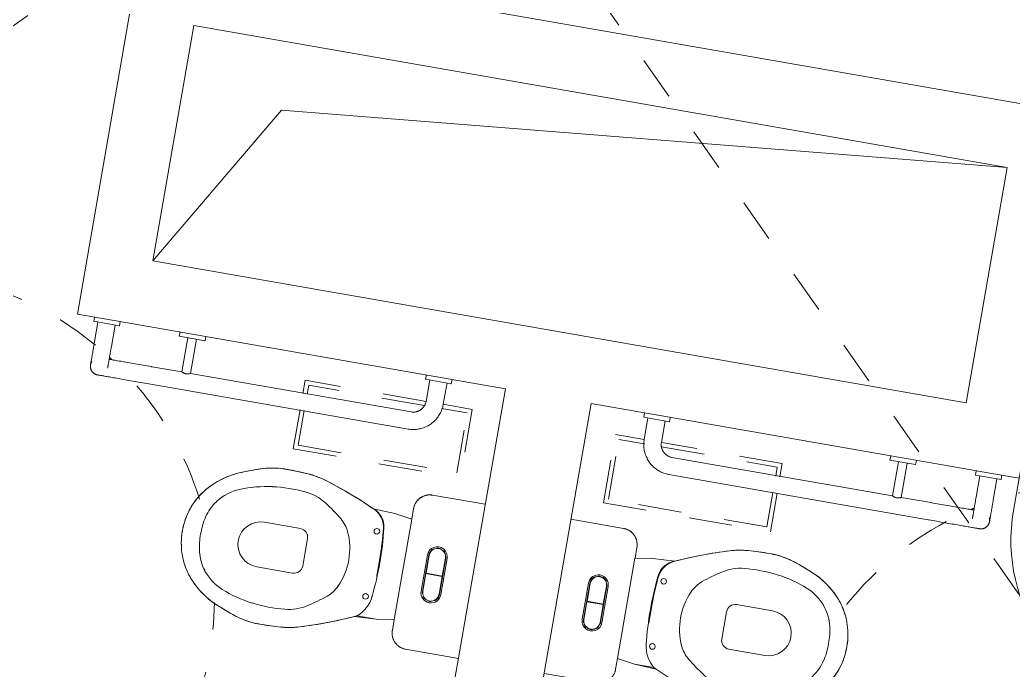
# Model space of a CAD drawing. Extents: x 274235 to 276654, y 142848 to 144425.
# Drawn here: x 276092.256 to 276094.541, y 143065.362 to 143066.858 of the extents above; entities that cross this region are included whole.
import ezdxf

# ---------------------------------------------------------------- set-up
doc = ezdxf.new("R2010")
doc.units = 0
doc.header["$LTSCALE"] = 1.5
for name, pattern in [('ACM-G-CENTER', [50.8, 31.75, -6.35, 6.35, -6.35]), ('DASH', [0.35, 0.25, -0.1]), ('Hidden 1_16_', [2.38125, 1.5875, -0.79375])]:
    doc.linetypes.add(name, pattern=pattern)
doc.layers.get('0').update_dxf_attribs({"linetype": 'CONTINUOUS', "lineweight": 0})
for name, color, linetype, lineweight in [('_ACM-A-DETL', 7, 'CONTINUOUS', 5), ('_ACM-A-DETL-THIN', 2, 'CONTINUOUS', 5), ('_ACM-A-EQPM', 3, 'CONTINUOUS', 5), ('_ACM-A-FLOR-SPCL', 1, 'CONTINUOUS', 5), ('_ACM-A-GRID', 3, 'CONTINUOUS', 5), ('_ACM-A-OTHER', 1, 'CONTINUOUS', 5), ('_ACM-A-WALL-FULL', 6, 'CONTINUOUS', 13)]:
    doc.layers.add(name, color=color, linetype=linetype, lineweight=lineweight)

# ---------------------------------------------------------------- blocks, each defined once
blk = doc.blocks.new('TOILET_SUITE - HYWC-006-V195-F5_Working')
at = {"layer": '_ACM-A-FLOR-SPCL'}
for p, q in [((-52, 493.5), (-52, 409.5)), ((52, 409.5), (52, 493.5)), ((-32, 389.5), (0, 389.5)), ((0, 389.5), (32, 389.5)), ((-123.1, 201.6), (-125.8, 252.4)), ((-123.1, 201.6), (-125.8, 252.4)), ((123.1, 201.6), (125.8, 252.4)), ((123.1, 246.3), (123.1, 201.6)), ((-20, 217.5), (0, 217.5)), ((20, 217.5), (-20, 217.5)), ((0, 217.5), (20, 217.5)), ((20, 217.5), (24.4, 217.6)), ((71.7, 220.1), (74.8, 220.4)), ((-117.4, 160.7), (-123.1, 201.6)), ((-123.1, 201.6), (-117.4, 160.7)), ((123.1, 201.6), (117.4, 160.7)), ((123.1, 201.6), (117.4, 160.7)), ((-117, 160.8), (-142.4, 160.8)), ((117.4, 160.7), (-117.4, 160.7)), ((142.4, 160.8), (117, 160.8)), ((-180, 123.2), (-180, 0)), ((180, 0), (180, 123.2)), ((42.2, 111.1), (-42.2, 111.1)), ((42.2, 108.1), (-42.2, 108.1)), ((-0.5, 107.1), (-42.2, 107.1)), ((-0.5, 69.1), (-0.5, 107.1)), ((42.2, 107.1), (0.5, 107.1)), ((0.5, 107.1), (0.5, 69.1)), ((-42.2, 69.1), (-0.5, 69.1)), ((0.5, 69.1), (42.2, 69.1)), ((-42.2, 68.1), (42.2, 68.1)), ((-42.2, 65.1), (42.2, 65.1))]:
    blk.add_line(p, q, dxfattribs=at)
at = {"layer": '_ACM-A-FLOR-SPCL', "flags": 128}
for points in [[(-38.3, 671.7), (-44.3, 670.1), (-50.2, 668.3), (-56.1, 666.3), (-61.8, 664.1), (-67.5, 661.6), (-73, 658.9), (-78.5, 656), (-83.1, 653.3)], [(38.3, 671.7), (31.8, 673.1), (25.2, 674.2), (18.5, 675.1), (11.9, 675.7), (5.2, 676), (-1.5, 676.1), (-8.2, 675.9), (-14.9, 675.4), (-21.5, 674.7), (-28.2, 673.7), (-34.7, 672.5), (-38.3, 671.7)], [(83.1, 653.3), (77.8, 656.4), (72.3, 659.3), (66.7, 662), (61, 664.4), (55.3, 666.6), (49.4, 668.6), (43.5, 670.3), (38.3, 671.7)], [(-83.1, 653.3), (-88.6, 649.8), (-94, 646.1), (-99.2, 642.2), (-104.2, 638.1), (-109.1, 633.8), (-113.8, 629.2), (-117.3, 625.6)], [(117.3, 625.6), (112.7, 630.3), (108, 634.8), (103.1, 639), (98, 643.1), (92.8, 647), (87.4, 650.7), (83.1, 653.3)], [(-117.3, 625.6), (-122.7, 619.7), (-127.8, 613.5), (-132.7, 607.2), (-137.3, 600.6), (-141.6, 593.9), (-143.7, 590.4)], [(143.7, 590.4), (139.5, 597.3), (135, 603.9), (130.3, 610.3), (125.3, 616.6), (120, 622.7), (117.3, 625.6)], [(-143.7, 590.4), (-146.8, 584.9), (-149.7, 579.3), (-152.4, 573.5), (-153.8, 570.2)], [(153.8, 570.2), (151.3, 576), (148.5, 581.7), (145.6, 587.3), (143.7, 590.4)], [(-153.8, 570.2), (-167.4, 535.4), (-169.7, 528.9)], [(169.7, 528.9), (156.5, 563.7), (153.8, 570.2)], [(-169.7, 528.9), (-172.2, 521.7), (-174.3, 514.4), (-176.1, 507), (-177.6, 499.6), (-178.9, 492.1), (-179.8, 484.6), (-180.5, 477), (-180.8, 469.4), (-180.8, 463.6)], [(180.8, 463.6), (180.7, 471.2), (180.3, 478.8), (179.6, 486.3), (178.6, 493.9), (177.3, 501.3), (175.7, 508.8), (173.8, 516.1), (171.6, 523.4), (169.7, 528.9)], [(-180.8, 463.6), (-180, 431.7), (-179, 414.6)], [(179, 414.6), (180.5, 446.4), (180.8, 463.6)], [(-179, 414.6), (-178.3, 407), (-177.3, 399.4), (-176.1, 391.9), (-174.5, 384.4), (-172.6, 377), (-171.2, 372.1)], [(171.2, 372.1), (173.3, 379.4), (175, 386.8), (176.5, 394.3), (177.7, 401.9), (178.6, 409.5), (179, 414.6)], [(-171.2, 372.1), (-159.3, 335.5), (-145.9, 299.4), (-131.1, 263.8), (-125.8, 252.1)], [(124.9, 250.2), (140.3, 285.5), (154.2, 321.4), (166.7, 357.8), (171.2, 372.1)], [(-121, 243.3), (-119.9, 241.6), (-118.7, 240), (-117.4, 238.5), (-116.1, 237), (-114.7, 235.6), (-113.2, 234.2), (-111.7, 232.9), (-110.2, 231.6), (-108.5, 230.4), (-106.9, 229.3), (-105.2, 228.2), (-103.5, 227.2), (-101.7, 226.3), (-99.9, 225.4), (-98, 224.7), (-96.2, 224), (-94.3, 223.3), (-92.4, 222.8), (-90.4, 222.3), (-88.5, 221.9), (-86.5, 221.6), (-85.5, 221.5)], [(122.6, 245.8), (123.6, 247.6), (124.5, 249.3), (124.9, 250.2)], [(-85.5, 221.5), (-63.9, 219.3), (-42.1, 218), (-20.4, 217.5), (-20, 217.5)], [(-142.4, 160.8), (-143.9, 160.8), (-145.4, 160.7), (-146.9, 160.6), (-148.4, 160.4), (-149.9, 160.1), (-151.3, 159.8), (-152.8, 159.4), (-154.2, 158.9), (-155.6, 158.4), (-157, 157.9), (-158.4, 157.3), (-159.8, 156.6), (-161.1, 155.9), (-162.4, 155.1), (-163.6, 154.3), (-164.9, 153.4), (-166, 152.5), (-167.2, 151.5), (-168.3, 150.5), (-169.4, 149.4), (-170.4, 148.3), (-171.4, 147.2), (-172.3, 146), (-173.2, 144.8), (-174, 143.6), (-174.8, 142.3), (-175.6, 141), (-176.2, 139.6), (-176.9, 138.3), (-177.4, 136.9), (-178, 135.4), (-178.4, 134), (-178.8, 132.6), (-179.2, 131.1), (-179.5, 129.6), (-179.7, 128.1), (-179.8, 126.6), (-180, 125.1), (-180, 123.6), (-180, 123.2)], [(-142.4, 160.7), (-143.9, 160.7), (-145.4, 160.6), (-146.9, 160.4), (-148.4, 160.2), (-149.8, 159.9), (-151.3, 159.6), (-152.7, 159.2), (-154.2, 158.8), (-155.6, 158.3), (-157, 157.7), (-158.3, 157.1), (-159.7, 156.5), (-161, 155.7), (-162.3, 155), (-163.5, 154.1), (-164.8, 153.3), (-165.9, 152.4), (-167.1, 151.4), (-168.2, 150.4), (-169.3, 149.3), (-170.3, 148.2), (-171.3, 147.1), (-172.2, 145.9), (-173.1, 144.7), (-173.9, 143.5), (-174.7, 142.2), (-175.4, 140.9), (-176.1, 139.6), (-176.7, 138.2), (-177.3, 136.8), (-177.8, 135.4), (-178.3, 134), (-178.7, 132.5), (-179, 131.1), (-179.3, 129.6), (-179.5, 128.1), (-179.7, 126.6), (-179.8, 125.1), (-179.8, 123.6), (-179.8, 123.2)], [(180, 123.2), (180, 124.7), (179.9, 126.2), (179.7, 127.7), (179.5, 129.2), (179.3, 130.7), (178.9, 132.2), (178.5, 133.6), (178.1, 135.1), (177.6, 136.5), (177, 137.9), (176.4, 139.3), (175.8, 140.6), (175, 141.9), (174.3, 143.2), (173.4, 144.5), (172.6, 145.7), (171.6, 146.9), (170.7, 148), (169.7, 149.1), (168.6, 150.2), (167.5, 151.2), (166.4, 152.2), (165.2, 153.2), (164, 154), (162.7, 154.9), (161.4, 155.7), (160.1, 156.4), (158.8, 157.1), (157.4, 157.7), (156, 158.3), (154.6, 158.8), (153.2, 159.3), (151.7, 159.7), (150.3, 160), (148.8, 160.3), (147.3, 160.5), (145.8, 160.7), (144.3, 160.8), (142.8, 160.8), (142.4, 160.8)], [(179.8, 123.2), (179.8, 124.7), (179.7, 126.2), (179.6, 127.7), (179.4, 129.2), (179.1, 130.7), (178.8, 132.1), (178.4, 133.6), (177.9, 135), (177.4, 136.4), (176.9, 137.8), (176.3, 139.2), (175.6, 140.5), (174.9, 141.8), (174.1, 143.1), (173.3, 144.4), (172.4, 145.6), (171.5, 146.8), (170.5, 147.9), (169.5, 149), (168.5, 150.1), (167.4, 151.1), (166.3, 152.1), (165.1, 153), (163.9, 153.9), (162.6, 154.7), (161.4, 155.5), (160, 156.3), (158.7, 156.9), (157.3, 157.6), (156, 158.1), (154.6, 158.7), (153.1, 159.1), (151.7, 159.5), (150.2, 159.9), (148.8, 160.1), (147.3, 160.4), (145.8, 160.5), (144.3, 160.6), (142.8, 160.7), (142.4, 160.7)]]:
    blk.add_lwpolyline(points, dxfattribs=at)
at = {"layer": '_ACM-A-FLOR-SPCL'}
for centre in [(-76, 235), (76, 235)]:
    blk.add_circle(centre, 6.5, dxfattribs=at)
for centre, radius, start, end in [((-2.9, 521.3), 154.5, 103.2324, 121.2564), ((0, 508.7), 167.4, 95.1941, 103.2324), ((0, 508.7), 167.4, 85.462, 94.5613), ((0, 508.7), 167.4, 76.7676, 84.8444), ((2.9, 521.3), 154.5, 58.7436, 76.7676), ((1.4, 514.1), 162.9, 121.2564, 136.7777), ((-1.4, 514.1), 162.9, 43.2223, 58.7436), ((28.7, 488.4), 200.3, 136.7777, 149.391), ((-16.2, 525.4), 106.3, 103.1153, 127.2388), ((-0.9, 459.9), 173.6, 89.6987, 103.1153), ((0.9, 459.9), 173.6, 76.8847, 90.3013), ((16.2, 525.4), 106.3, 52.7612, 76.8847), ((-28.7, 488.4), 200.3, 30.609, 43.2223), ((-12.5, 520.5), 112.5, 127.2388, 157.9559), ((12.5, 520.5), 112.5, 22.0441, 52.7612), ((-7.2, 509.7), 158.6, 149.391, 157.5861), ((7.2, 509.7), 158.6, 22.4139, 30.609), ((707.6, 214.8), 931.9, 157.5861, 160.3056), ((155.1, 452.7), 293.3, 157.9559, 172.7839), ((-155.1, 452.7), 293.3, 7.2161, 22.0441), ((-707.6, 214.8), 931.9, 19.6944, 22.4139), ((9.1, 464.9), 189.9, 160.3056, 163.3473), ((0, 493.5), 52, 90, 180), ((0, 493.5), 52, 0, 90), ((-9.1, 464.9), 189.9, 7.78, 19.6944), ((9.1, 464.9), 189.9, 164.9838, 168.264), ((9.1, 464.9), 189.9, 168.4766, 180.3909), ((212.5, 445.4), 351.1, 172.7839, 185.3226), ((-212.5, 445.4), 351.1, 354.6774, 7.2161), ((-9.1, 464.9), 189.9, 4.2873, 7.5675), ((616.4, 469), 797.3, 180.3909, 183.9158), ((-616.4, 469), 797.3, 356.0842, 359.6091), ((-9.1, 464.9), 189.9, 359.6091, 2.6508), ((11.7, 427.6), 191.1, 183.9158, 196.9074), ((-24.9, 423.3), 112.7, 185.3226, 212.4967), ((24.9, 423.3), 112.7, 327.5033, 354.6774), ((-11.7, 427.6), 191.1, 343.0926, 356.0842), ((-32, 409.5), 20, 180, 270), ((32, 409.5), 20, 270, 0), ((749.5, 651.9), 962.3, 196.9074, 204.5405), ((-749.5, 651.9), 962.3, 335.3275, 343.0926), ((236.9, 590), 423, 212.4967, 219.298), ((-236.9, 590), 423, 320.702, 327.5033), ((-32.2, 369.8), 75.3, 219.298, 245.6027), ((32.2, 369.8), 75.3, 294.3973, 320.702), ((0, 440.8), 153.3, 245.6027, 294.3973), ((-81.1, 266.8), 46.9, 197.8927, 264.0066), ((-79.5, 271.1), 50, 205.5139, 215.0515), ((-79.5, 271.1), 50, 218.226, 228.7653), ((-79.5, 271.1), 50, 230.6787, 263.0854), ((66.2, 294.1), 74.3, 275.9934, 320.0066), ((79.5, 271.1), 50, 326.8609, 335.3275), ((-6, 982.2), 766.2, 264.0066, 275.9934), ((-20, 761.6), 544.1, 263.0854, 270), ((20, 761.6), 544.1, 270, 270.6799), ((20, 761.6), 544.1, 275.0662, 275.8571), ((-42.2, 88.1), 23, 90, 270), ((-42.2, 88.1), 23, 90, 270), ((-42.2, 88.1), 20, 168.7388, 191.2612), ((-42.2, 88.1), 20, 168.7388, 191.2612), ((-42.2, 88.1), 19, 90, 270), ((-42.2, 88.1), 20, 119.9299, 160.8424), ((-42.2, 88.1), 20, 119.9299, 160.8424), ((-42.2, 88.1), 19, 120, 165), ((-42.2, 88.1), 20, 90, 101.2612), ((-42.2, 88.1), 20, 90, 101.2612), ((42.2, 88.1), 23, 270, 90), ((42.2, 88.1), 23, 270, 90), ((42.2, 88.1), 20, 78.7388, 90), ((42.2, 88.1), 20, 78.7388, 90), ((42.2, 88.1), 19, 270, 90), ((42.2, 88.1), 19, 15, 60), ((42.2, 88.1), 20, 19.1576, 59.3976), ((42.2, 88.1), 20, 19.1576, 59.3976), ((42.2, 88.1), 20, 338.245, 11.2612), ((42.2, 88.1), 20, 338.245, 11.2612), ((-42.2, 88.1), 19, 195, 270), ((-42.2, 88.1), 20, 203.245, 270), ((-42.2, 88.1), 20, 203.245, 270), ((42.2, 88.1), 19, 270, 0), ((42.2, 88.1), 20, 270, 291.755), ((42.2, 88.1), 20, 270, 291.755), ((42.2, 88.1), 20, 302.3446, 328.8307), ((42.2, 88.1), 20, 302.3446, 328.8307)]:
    blk.add_arc(centre, radius, start, end, dxfattribs=at)
blk = doc.blocks.new('GRAB_RAIL_L_shape - FIRT-006-V108-F5_Working')
at = {"layer": '_ACM-A-EQPM'}
for p, q in [((-111.8, 500), (-111.8, 490)), ((-111.8, 490), (-110.7, 490)), ((-111.8, 490), (-51.8, 490)), ((-101.8, 490), (-101.8, 440)), ((-61.8, 440), (-61.8, 490)), ((-52.8, 490), (-51.8, 490)), ((-51.8, 490), (-51.8, 500)), ((463.5, 500), (463.5, 490)), ((463.5, 490), (464.5, 490)), ((463.5, 490), (523.5, 490)), ((483.5, 490), (483.5, 410)), ((503.5, 410), (503.5, 490)), ((522.5, 490), (523.5, 490)), ((523.5, 490), (523.5, 500)), ((663.5, 500), (663.5, 490)), ((723.5, 500), (663.5, 500)), ((664.5, 500), (663.5, 500)), ((663.5, 490), (664.5, 490)), ((663.5, 490), (723.5, 490)), ((673.5, 490), (673.5, 440)), ((713.5, 440), (713.5, 490)), ((723.5, 500), (722.5, 500)), ((722.5, 490), (723.5, 490)), ((723.5, 490), (723.5, 500)), ((483.5, 410), (-31.8, 410)), ((573.5, 410), (503.5, 410)), ((-31.8, 370), (493.5, 370)), ((493.5, 370), (573.5, 370))]:
    blk.add_line(p, q, dxfattribs=at)
at = {"layer": '_ACM-A-EQPM', "flags": 128}
for points in [[(-101.8, 440), (-101.7, 437.2), (-101.5, 434.4), (-101.2, 431.6), (-100.9, 428.8), (-100.4, 426.1), (-99.7, 423.4), (-99, 420.7), (-98.2, 418), (-97.3, 415.3), (-96.2, 412.7), (-95.1, 410.2), (-93.8, 407.7), (-92.5, 405.2), (-91.1, 402.8), (-89.5, 400.5), (-87.9, 398.2), (-86.2, 396), (-84.4, 393.8), (-82.5, 391.8), (-80.5, 389.8), (-78.5, 387.9), (-76.4, 386), (-74.2, 384.3), (-71.9, 382.7), (-69.6, 381.1), (-67.2, 379.6), (-64.7, 378.3), (-62.2, 377), (-59.7, 375.8), (-57.1, 374.8), (-54.5, 373.8), (-51.8, 372.9), (-49.1, 372.2), (-46.4, 371.5), (-43.6, 371), (-40.9, 370.6), (-38.1, 370.3), (-35.3, 370.1), (-32.5, 370), (-31.8, 370)], [(-31.8, 410), (-33, 410), (-34.1, 410.1), (-35.3, 410.2), (-36.5, 410.4), (-37.7, 410.6), (-38.9, 410.9), (-40, 411.2), (-41.2, 411.5), (-42.3, 411.9), (-43.4, 412.4), (-44.5, 412.9), (-45.6, 413.4), (-46.7, 414), (-47.7, 414.6), (-48.7, 415.2), (-49.7, 415.9), (-50.6, 416.7), (-51.5, 417.4), (-52.4, 418.3), (-53.3, 419.1), (-54.1, 420), (-54.9, 420.9), (-55.6, 421.8), (-56.3, 422.8), (-57, 423.8), (-57.6, 424.8), (-58.2, 425.9), (-58.8, 426.9), (-59.3, 428), (-59.7, 429.1), (-60.1, 430.3), (-60.5, 431.4), (-60.8, 432.6), (-61.1, 433.7), (-61.3, 434.9), (-61.5, 436.1), (-61.6, 437.3), (-61.7, 438.5), (-61.7, 439.7), (-61.8, 440)], [(673.5, 440), (673.5, 438), (673.5, 436), (673.5, 434), (673.5, 432), (673.5, 430.1), (673.5, 428.1), (673.5, 426.2), (673.5, 424.3), (673.5, 422.4), (673.5, 420.5), (673.5, 418.7), (673.5, 416.9), (673.5, 415.2), (673.5, 413.4), (673.5, 411.8), (673.5, 410.1), (673.5, 408.6), (673.5, 407), (673.5, 405.6), (673.5, 404.1), (673.5, 402.8), (673.5, 401.5), (673.5, 400.2), (673.5, 399), (673.5, 397.9), (673.5, 396.9), (673.5, 395.9), (673.5, 395), (673.5, 394.2), (673.5, 393.4), (673.5, 392.7), (673.5, 392.1), (673.5, 391.6), (673.5, 391.1), (673.5, 390.7), (673.5, 390.4), (673.5, 390.2), (673.5, 390.1), (673.5, 390)], [(713.5, 390), (713.5, 390), (713.5, 390.2), (713.5, 390.4), (713.5, 390.6), (713.5, 391), (713.5, 391.4), (713.5, 391.9), (713.5, 392.5), (713.5, 393.2), (713.5, 393.9), (713.5, 394.8), (713.5, 395.7), (713.5, 396.6), (713.5, 397.6), (713.5, 398.7), (713.5, 399.9), (713.5, 401.1), (713.5, 402.4), (713.5, 403.8), (713.5, 405.2), (713.5, 406.6), (713.5, 408.1), (713.5, 409.7), (713.5, 411.3), (713.5, 413), (713.5, 414.7), (713.5, 416.4), (713.5, 418.2), (713.5, 420), (713.5, 421.9), (713.5, 423.8), (713.5, 425.7), (713.5, 427.6), (713.5, 429.5), (713.5, 431.5), (713.5, 433.5), (713.5, 435.5), (713.5, 437.5), (713.5, 439.5), (713.5, 440)], [(573.5, 410), (578.3, 410), (583.1, 410), (587.9, 410), (592.6, 410), (597.3, 410), (602, 410), (606.7, 410), (611.3, 410), (615.8, 410), (620.2, 410), (624.6, 410), (628.9, 410), (633.1, 410), (637.2, 410), (641.3, 410), (645.2, 410), (649, 410), (652.6, 410), (656.2, 410), (659.6, 410), (662.9, 410), (666, 410), (669, 410), (671.8, 410), (674.4, 410)], [(711.5, 398.7), (711.8, 398), (712.1, 397.2), (712.4, 396.5), (712.7, 395.7), (712.9, 395), (713.1, 394.2), (713.2, 393.4), (713.3, 392.6), (713.4, 391.8), (713.5, 391), (713.5, 390.2), (713.5, 389.4), (713.5, 388.6), (713.4, 387.8), (713.3, 387), (713.1, 386.2), (713, 385.5), (712.8, 384.7), (712.6, 383.9), (712.3, 383.2), (712, 382.4), (711.7, 381.7), (711.3, 381), (711, 380.3), (710.6, 379.6), (710.1, 378.9), (709.7, 378.2), (709.2, 377.6), (708.7, 377), (708.2, 376.4), (707.6, 375.8), (707, 375.3), (706.4, 374.7), (705.8, 374.2), (705.2, 373.7), (704.5, 373.3), (703.8, 372.9), (703.1, 372.5), (702.4, 372.1), (701.7, 371.8), (701, 371.4), (700.2, 371.2), (699.4, 370.9), (698.7, 370.7), (697.9, 370.5), (697.1, 370.3), (696.3, 370.2), (695.5, 370.1), (694.7, 370), (693.9, 370), (693.5, 370)], [(693.5, 370), (693.4, 370), (693.1, 370), (692.6, 370), (692, 370), (691.1, 370), (690.1, 370), (688.8, 370), (687.4, 370), (685.8, 370), (684, 370), (682.1, 370), (679.9, 370), (677.6, 370), (675.2, 370), (672.5, 370), (669.8, 370), (666.8, 370), (663.7, 370), (660.5, 370), (657.1, 370), (653.6, 370), (650, 370), (646.2, 370), (642.3, 370), (638.3, 370), (634.3, 370), (630.1, 370), (625.8, 370), (621.4, 370), (617, 370), (612.5, 370), (607.9, 370), (603.3, 370), (598.6, 370), (593.9, 370), (589.2, 370), (584.4, 370), (579.6, 370), (574.8, 370), (573.5, 370)]]:
    blk.add_lwpolyline(points, dxfattribs=at)
at = {"layer": '_ACM-A-EQPM'}
for points, knots in [([(493.5, 407.3), (492.7, 407.3), (491.2, 407.4), (489.1, 407.8), (487.2, 408.4), (485.4, 409.1), (483.9, 409.8), (483.5, 410), (483.5, 410)], [0, 0, 0, 0, 0.142857, 0.285714, 0.428571, 0.571429, 0.785714, 1, 1, 1, 1]), ([(503.2, 409.9), (503.1, 409.8), (502.3, 409.4), (500.5, 408.6), (498.6, 408), (497.6, 407.8), (496.8, 407.6), (496, 407.5), (494.9, 407.4), (494.1, 407.3), (493.5, 407.3)], [0.1428571, 0.1428571, 0.1428571, 0.1428571, 0.2857143, 0.5714286, 0.6785714, 0.7321429, 0.7857143, 0.8392857, 0.8928571, 1, 1, 1, 1])]:
    blk.add_open_spline(points, degree=3, knots=knots, dxfattribs=at)
blk = doc.blocks.new('BIN_waste_sanitary - FQCW-037-V109-F5_Working')
at = {"layer": '_ACM-A-EQPM', "linetype": 'DASH'}
for p, q in [((-80, 195), (80, 195)), ((-80, 195), (-80, -195)), ((-70, -185), (-70, 185)), ((-70, 185), (70, 185)), ((70, 185), (70, 125.3)), ((80, 127.5), (80, 195)), ((70, 85.8), (70, -185)), ((80, -195), (80, 87.5)), ((10.7, -195), (-80, -195)), ((10.7, -185), (-70, -185)), ((70, -185), (48.9, -185)), ((80, -195), (48.9, -195))]:
    blk.add_line(p, q, dxfattribs=at)
blk = doc.blocks.new('TRACK_curtain2 - FIRT-034-2486417-F5_Working')
at = {"layer": '_ACM-A-OTHER'}
for p, q in [((0, 1200), (575, 1200)), ((975, 800), (975, 0))]:
    blk.add_line(p, q, dxfattribs=at)
blk.add_arc((575, 800), 400, 360, 90, dxfattribs=at)
blk = doc.blocks.new('TOILET_SUITE - HYWC-006-V204-F5_Working')
at = {"layer": '_ACM-A-FLOR-SPCL'}
for p, q in [((-180, 0), (-180, -123.2)), ((180, -123.2), (180, 0)), ((42.2, -65.1), (-42.2, -65.1)), ((42.2, -68.1), (-42.2, -68.1)), ((-0.5, -69.1), (-42.2, -69.1)), ((-0.5, -107.1), (-0.5, -69.1)), ((42.2, -69.1), (0.5, -69.1)), ((0.5, -69.1), (0.5, -107.1)), ((-42.2, -107.1), (-0.5, -107.1)), ((-42.2, -108.1), (42.2, -108.1)), ((-42.2, -111.1), (42.2, -111.1)), ((0.5, -107.1), (42.2, -107.1)), ((-142.4, -160.8), (-117, -160.8)), ((-117.4, -160.7), (-123.1, -201.6)), ((-123.1, -201.6), (-117.4, -160.7)), ((117.4, -160.7), (-117.4, -160.7)), ((117, -160.8), (142.4, -160.8)), ((123.1, -201.6), (117.4, -160.7)), ((123.1, -201.6), (117.4, -160.7)), ((-123.1, -201.6), (-125.8, -252.4)), ((-123.1, -201.6), (-125.8, -252.4)), ((123.1, -246.3), (123.1, -201.6)), ((123.1, -201.6), (125.8, -252.4)), ((0, -217.5), (-20, -217.5)), ((-20, -217.5), (20, -217.5)), ((20, -217.5), (0, -217.5)), ((74.8, -220.4), (71.7, -220.1)), ((-52, -493.5), (-52, -409.5)), ((-32, -389.5), (0, -389.5)), ((0, -389.5), (32, -389.5)), ((52, -409.5), (52, -493.5))]:
    blk.add_line(p, q, dxfattribs=at)
at = {"layer": '_ACM-A-FLOR-SPCL', "flags": 128}
for points in [[(-180, -123.2), (-180, -124.7), (-179.9, -126.2), (-179.7, -127.7), (-179.5, -129.2), (-179.3, -130.7), (-178.9, -132.2), (-178.5, -133.6), (-178.1, -135.1), (-177.6, -136.5), (-177, -137.9), (-176.4, -139.3), (-175.8, -140.6), (-175, -141.9), (-174.3, -143.2), (-173.4, -144.5), (-172.6, -145.7), (-171.6, -146.9), (-170.7, -148), (-169.7, -149.1), (-168.6, -150.2), (-167.5, -151.2), (-166.4, -152.2), (-165.2, -153.2), (-164, -154), (-162.7, -154.9), (-161.4, -155.7), (-160.1, -156.4), (-158.8, -157.1), (-157.4, -157.7), (-156, -158.3), (-154.6, -158.8), (-153.2, -159.3), (-151.7, -159.7), (-150.3, -160), (-148.8, -160.3), (-147.3, -160.5), (-145.8, -160.7), (-144.3, -160.8), (-142.8, -160.8), (-142.4, -160.8)], [(-179.8, -123.2), (-179.8, -124.7), (-179.7, -126.2), (-179.6, -127.7), (-179.4, -129.2), (-179.1, -130.7), (-178.8, -132.1), (-178.4, -133.6), (-177.9, -135), (-177.4, -136.4), (-176.9, -137.8), (-176.3, -139.2), (-175.6, -140.5), (-174.9, -141.8), (-174.1, -143.1), (-173.3, -144.4), (-172.4, -145.6), (-171.5, -146.8), (-170.5, -147.9), (-169.5, -149), (-168.5, -150.1), (-167.4, -151.1), (-166.3, -152.1), (-165.1, -153), (-163.9, -153.9), (-162.6, -154.7), (-161.4, -155.5), (-160, -156.3), (-158.7, -156.9), (-157.3, -157.6), (-156, -158.1), (-154.6, -158.7), (-153.1, -159.1), (-151.7, -159.5), (-150.2, -159.9), (-148.8, -160.1), (-147.3, -160.4), (-145.8, -160.5), (-144.3, -160.6), (-142.8, -160.7), (-142.4, -160.7)], [(142.4, -160.8), (143.9, -160.8), (145.4, -160.7), (146.9, -160.6), (148.4, -160.4), (149.9, -160.1), (151.3, -159.8), (152.8, -159.4), (154.2, -158.9), (155.6, -158.4), (157, -157.9), (158.4, -157.3), (159.8, -156.6), (161.1, -155.9), (162.4, -155.1), (163.6, -154.3), (164.9, -153.4), (166, -152.5), (167.2, -151.5), (168.3, -150.5), (169.4, -149.4), (170.4, -148.3), (171.4, -147.2), (172.3, -146), (173.2, -144.8), (174, -143.6), (174.8, -142.3), (175.6, -141), (176.2, -139.6), (176.9, -138.3), (177.4, -136.9), (178, -135.4), (178.4, -134), (178.8, -132.6), (179.2, -131.1), (179.5, -129.6), (179.7, -128.1), (179.8, -126.6), (180, -125.1), (180, -123.6), (180, -123.2)], [(142.4, -160.7), (143.9, -160.7), (145.4, -160.6), (146.9, -160.4), (148.4, -160.2), (149.8, -159.9), (151.3, -159.6), (152.7, -159.2), (154.2, -158.8), (155.6, -158.3), (157, -157.7), (158.3, -157.1), (159.7, -156.5), (161, -155.7), (162.3, -155), (163.5, -154.1), (164.8, -153.3), (165.9, -152.4), (167.1, -151.4), (168.2, -150.4), (169.3, -149.3), (170.3, -148.2), (171.3, -147.1), (172.2, -145.9), (173.1, -144.7), (173.9, -143.5), (174.7, -142.2), (175.4, -140.9), (176.1, -139.6), (176.7, -138.2), (177.3, -136.8), (177.8, -135.4), (178.3, -134), (178.7, -132.5), (179, -131.1), (179.3, -129.6), (179.5, -128.1), (179.7, -126.6), (179.8, -125.1), (179.8, -123.6), (179.8, -123.2)], [(-85.5, -221.5), (-87.5, -221.7), (-89.5, -222.1), (-91.4, -222.5), (-93.3, -223.1), (-95.3, -223.6), (-97.1, -224.3), (-99, -225.1), (-100.8, -225.9), (-102.6, -226.8), (-104.4, -227.7), (-106.1, -228.7), (-107.8, -229.8), (-109.4, -231), (-111, -232.2), (-112.5, -233.5), (-114, -234.9), (-115.4, -236.3), (-116.7, -237.7), (-118, -239.3), (-119.3, -240.8), (-120.5, -242.4), (-121.6, -244.1)], [(-20, -217.5), (-41.8, -217.9), (-63.5, -219.2), (-85.1, -221.4), (-85.5, -221.5)], [(24.3, -217.6), (20.4, -217.5), (20, -217.5)], [(124.9, -250.2), (124.1, -248.4), (123.1, -246.7)], [(171.2, -372.1), (159.3, -335.5), (145.9, -299.4), (131.1, -263.8), (124.9, -250.2)], [(-125.8, -252.2), (-140.3, -285.5), (-154.2, -321.4), (-166.7, -357.8), (-171.2, -372.1)], [(-171.2, -372.1), (-173.3, -379.4), (-175, -386.8), (-176.5, -394.3), (-177.7, -401.9), (-178.6, -409.5), (-179, -414.6)], [(179, -414.6), (178.3, -407), (177.3, -399.4), (176.1, -391.9), (174.5, -384.4), (172.6, -377), (171.2, -372.1)], [(-179, -414.6), (-180.5, -446.4), (-180.8, -463.6)], [(180.8, -463.6), (180, -431.7), (179, -414.6)], [(-180.8, -463.6), (-180.7, -471.2), (-180.3, -478.8), (-179.6, -486.3), (-178.6, -493.9), (-177.3, -501.3), (-175.7, -508.8), (-173.8, -516.1), (-171.6, -523.4), (-169.7, -528.9)], [(169.7, -528.9), (172.2, -521.7), (174.3, -514.4), (176.1, -507), (177.6, -499.6), (178.9, -492.1), (179.8, -484.6), (180.5, -477), (180.8, -469.4), (180.8, -463.6)], [(-169.7, -528.9), (-156.5, -563.7), (-153.8, -570.2)], [(153.8, -570.2), (167.4, -535.4), (169.7, -528.9)], [(-153.8, -570.2), (-151.3, -576), (-148.5, -581.7), (-145.6, -587.3), (-143.7, -590.4)], [(143.7, -590.4), (146.8, -584.9), (149.7, -579.3), (152.4, -573.5), (153.8, -570.2)], [(-143.7, -590.4), (-139.5, -597.3), (-135, -603.9), (-130.3, -610.3), (-125.3, -616.6), (-120, -622.7), (-117.3, -625.6)], [(117.3, -625.6), (122.7, -619.7), (127.8, -613.5), (132.7, -607.2), (137.3, -600.6), (141.6, -593.9), (143.7, -590.4)], [(-117.3, -625.6), (-112.7, -630.3), (-108, -634.8), (-103.1, -639), (-98, -643.1), (-92.8, -647), (-87.4, -650.7), (-83.1, -653.3)], [(83.1, -653.3), (88.6, -649.8), (94, -646.1), (99.2, -642.2), (104.2, -638.1), (109.1, -633.8), (113.8, -629.2), (117.3, -625.6)], [(-83.1, -653.3), (-77.8, -656.4), (-72.3, -659.3), (-66.7, -662), (-61, -664.4), (-55.3, -666.6), (-49.4, -668.6), (-43.5, -670.3), (-38.3, -671.7)], [(38.3, -671.7), (44.3, -670.1), (50.2, -668.3), (56.1, -666.3), (61.8, -664.1), (67.5, -661.6), (73, -658.9), (78.5, -656), (83.1, -653.3)], [(-38.3, -671.7), (-31.8, -673.1), (-25.2, -674.2), (-18.5, -675.1), (-11.9, -675.7), (-5.2, -676), (1.5, -676.1), (8.2, -675.9), (14.9, -675.4), (21.5, -674.7), (28.2, -673.7), (34.7, -672.5), (38.3, -671.7)]]:
    blk.add_lwpolyline(points, dxfattribs=at)
at = {"layer": '_ACM-A-FLOR-SPCL'}
for centre in [(-76, -235), (76, -235)]:
    blk.add_circle(centre, 6.5, dxfattribs=at)
for centre, radius, start, end in [((-42.2, -88.1), 23, 90, 270), ((-42.2, -88.1), 23, 90, 270), ((-42.2, -88.1), 20, 90, 101.2612), ((-42.2, -88.1), 20, 90, 101.2612), ((42.2, -88.1), 23, 270, 90), ((42.2, -88.1), 23, 270, 90), ((42.2, -88.1), 20, 33.7388, 90), ((42.2, -88.1), 20, 33.7388, 90), ((-42.2, -88.1), 20, 168.7388, 191.2612), ((-42.2, -88.1), 20, 168.7388, 191.2612), ((-42.2, -88.1), 19, 90, 270), ((-42.2, -88.1), 20, 123.7388, 146.2612), ((-42.2, -88.1), 20, 123.7388, 146.2612), ((42.2, -88.1), 19, 270, 90), ((42.2, -88.1), 19, 45, 90), ((42.2, -88.1), 20, 348.7388, 11.2612), ((42.2, -88.1), 20, 348.7388, 11.2612), ((-42.2, -88.1), 20, 213.7388, 270), ((-42.2, -88.1), 20, 213.7388, 270), ((-42.2, -88.1), 19, 225, 270), ((42.2, -88.1), 20, 270, 281.2612), ((42.2, -88.1), 20, 270, 281.2612), ((42.2, -88.1), 20, 303.7388, 326.2612), ((42.2, -88.1), 20, 303.7388, 326.2612), ((-81.1, -266.8), 46.9, 95.9934, 162.1073), ((-79.5, -271.1), 50, 96.9146, 129.3213), ((-6, -982.2), 766.2, 84.0066, 95.9934), ((-20, -761.6), 544.1, 90, 96.9146), ((20, -761.6), 544.1, 89.3201, 90), ((20, -761.6), 544.1, 84.1429, 84.9338), ((66.2, -294.1), 74.3, 39.9934, 84.0066), ((-79.5, -271.1), 50, 144.9485, 154.4861), ((-79.5, -271.1), 50, 131.2347, 141.774), ((79.5, -271.1), 50, 24.6725, 33.1391), ((-749.5, -651.9), 962.3, 16.9074, 24.6725), ((749.5, -651.9), 962.3, 155.4595, 163.0926), ((0, -440.8), 153.3, 65.6027, 114.3973), ((-32.2, -369.8), 75.3, 114.3973, 140.702), ((32.2, -369.8), 75.3, 39.298, 65.6027), ((236.9, -590), 423, 140.702, 147.5033), ((-236.9, -590), 423, 32.4967, 39.298), ((-24.9, -423.3), 112.7, 147.5033, 174.6774), ((24.9, -423.3), 112.7, 5.3226, 32.4967), ((11.7, -427.6), 191.1, 163.0926, 176.0842), ((-11.7, -427.6), 191.1, 3.9158, 16.9074), ((-32, -409.5), 20, 90, 180), ((32, -409.5), 20, 360, 90), ((616.4, -469), 797.3, 176.0842, 179.6091), ((212.5, -445.4), 351.1, 174.6774, 187.2161), ((-212.5, -445.4), 351.1, 352.7839, 5.3226), ((-616.4, -469), 797.3, 0.3909, 3.9158), ((9.1, -464.9), 189.9, 179.6091, 191.5234), ((-9.1, -464.9), 189.9, 352.4325, 355.7127), ((-9.1, -464.9), 189.9, 357.3492, 0.3909), ((155.1, -452.7), 293.3, 187.2161, 202.0441), ((0, -493.5), 52, 180, 270), ((0, -493.5), 52, 270, 360), ((-155.1, -452.7), 293.3, 337.9559, 352.7839), ((-9.1, -464.9), 189.9, 340.3056, 352.22), ((9.1, -464.9), 189.9, 191.736, 195.0162), ((9.1, -464.9), 189.9, 196.6527, 199.6944), ((707.6, -214.8), 931.9, 199.6944, 202.4139), ((-707.6, -214.8), 931.9, 337.5861, 340.3056), ((-7.2, -509.7), 158.6, 202.4139, 210.609), ((-12.5, -520.5), 112.5, 202.0441, 232.7612), ((12.5, -520.5), 112.5, 307.2388, 337.9559), ((7.2, -509.7), 158.6, 329.391, 337.5861), ((28.7, -488.4), 200.3, 210.609, 223.2223), ((-28.7, -488.4), 200.3, 316.7777, 329.391), ((-16.2, -525.4), 106.3, 232.7612, 256.8847), ((16.2, -525.4), 106.3, 283.1153, 307.2388), ((1.4, -514.1), 162.9, 223.2223, 238.7436), ((-0.9, -459.9), 173.6, 256.8847, 270.3013), ((0.9, -459.9), 173.6, 269.6987, 283.1153), ((-1.4, -514.1), 162.9, 301.2564, 316.7777), ((-2.9, -521.3), 154.5, 238.7436, 256.7676), ((2.9, -521.3), 154.5, 283.2324, 301.2564), ((0, -508.7), 167.4, 256.7676, 264.8059), ((0, -508.7), 167.4, 265.4387, 274.538), ((0, -508.7), 167.4, 275.1556, 283.2324)]:
    blk.add_arc(centre, radius, start, end, dxfattribs=at)
blk = doc.blocks.new('GRAB_RAIL_L_shape - FIRT-006-V96-F5_Working')
at = {"layer": '_ACM-A-EQPM'}
for p, q in [((493.5, -370), (-31.8, -370)), ((573.5, -370), (493.5, -370)), ((-31.8, -410), (483.5, -410)), ((483.5, -410), (483.5, -490)), ((503.5, -410), (573.5, -410)), ((503.5, -490), (503.5, -410)), ((-101.8, -440), (-101.8, -490)), ((-61.8, -490), (-61.8, -440)), ((673.5, -440), (673.5, -490)), ((713.5, -490), (713.5, -440)), ((-111.8, -490), (-111.8, -500)), ((-51.8, -490), (-111.8, -490)), ((-110.7, -490), (-111.8, -490)), ((-51.8, -490), (-52.8, -490)), ((-51.8, -500), (-51.8, -490)), ((463.5, -490), (463.5, -500)), ((523.5, -490), (463.5, -490)), ((464.5, -490), (463.5, -490)), ((523.5, -490), (522.5, -490)), ((523.5, -500), (523.5, -490)), ((663.5, -490), (663.5, -500)), ((723.5, -490), (663.5, -490)), ((664.5, -490), (663.5, -490)), ((663.5, -500), (664.5, -500)), ((663.5, -500), (723.5, -500)), ((723.5, -490), (722.5, -490)), ((722.5, -500), (723.5, -500)), ((723.5, -500), (723.5, -490))]:
    blk.add_line(p, q, dxfattribs=at)
at = {"layer": '_ACM-A-EQPM', "flags": 128}
for points in [[(-31.8, -370), (-34.6, -370.1), (-37.3, -370.2), (-40.1, -370.5), (-42.9, -370.9), (-45.7, -371.4), (-48.4, -372), (-51.1, -372.7), (-53.8, -373.6), (-56.4, -374.5), (-59, -375.5), (-61.6, -376.7), (-64.1, -377.9), (-66.5, -379.3), (-68.9, -380.7), (-71.3, -382.2), (-73.6, -383.9), (-75.8, -385.6), (-77.9, -387.4), (-80, -389.3), (-82, -391.2), (-83.9, -393.3), (-85.7, -395.4), (-87.4, -397.6), (-89.1, -399.9), (-90.7, -402.2), (-92.1, -404.6), (-93.5, -407), (-94.8, -409.5), (-95.9, -412), (-97, -414.6), (-98, -417.3), (-98.8, -419.9), (-99.6, -422.6), (-100.2, -425.4), (-100.7, -428.1), (-101.2, -430.9), (-101.5, -433.7), (-101.7, -436.4), (-101.7, -439.2), (-101.8, -440)], [(573.5, -370), (578.3, -370), (583.1, -370), (587.9, -370), (592.6, -370), (597.3, -370), (602, -370), (606.7, -370), (611.3, -370), (615.8, -370), (620.2, -370), (624.6, -370), (628.9, -370), (633.1, -370), (637.2, -370), (641.3, -370), (645.2, -370), (649, -370), (652.6, -370), (656.2, -370), (659.6, -370), (662.9, -370), (666, -370), (669, -370), (671.8, -370), (674.5, -370), (677, -370), (679.3, -370), (681.5, -370), (683.5, -370), (685.4, -370), (687, -370), (688.5, -370), (689.8, -370), (690.8, -370), (691.8, -370), (692.5, -370), (693, -370), (693.4, -370), (693.5, -370), (693.5, -370)], [(693.5, -370), (694.3, -370), (695.1, -370.1), (695.9, -370.1), (696.7, -370.3), (697.5, -370.4), (698.3, -370.6), (699, -370.8), (699.8, -371), (700.6, -371.3), (701.3, -371.6), (702, -371.9), (702.7, -372.3), (703.4, -372.6), (704.1, -373.1), (704.8, -373.5), (705.4, -374), (706.1, -374.4), (706.7, -375), (707.3, -375.5), (707.9, -376.1), (708.4, -376.7), (708.9, -377.3), (709.4, -377.9), (709.9, -378.5), (710.3, -379.2), (710.8, -379.9), (711.1, -380.6), (711.5, -381.3), (711.8, -382), (712.1, -382.8), (712.4, -383.5), (712.7, -384.3), (712.9, -385), (713.1, -385.8), (713.2, -386.6), (713.3, -387.4), (713.4, -388.2), (713.5, -389), (713.5, -389.8), (713.5, -390.6), (713.5, -391.4), (713.4, -392.2), (713.3, -393), (713.1, -393.8), (713, -394.5), (712.8, -395.3), (712.6, -396.1), (712.3, -396.8), (712, -397.6), (711.7, -398.3)], [(-61.8, -440), (-61.7, -438.8), (-61.7, -437.6), (-61.5, -436.4), (-61.4, -435.2), (-61.2, -434), (-60.9, -432.9), (-60.6, -431.7), (-60.2, -430.6), (-59.8, -429.4), (-59.4, -428.3), (-58.9, -427.2), (-58.4, -426.1), (-57.8, -425.1), (-57.2, -424.1), (-56.5, -423.1), (-55.8, -422.1), (-55.1, -421.1), (-54.3, -420.2), (-53.5, -419.3), (-52.7, -418.5), (-51.8, -417.7), (-50.9, -416.9), (-49.9, -416.1), (-49, -415.4), (-48, -414.8), (-46.9, -414.1), (-45.9, -413.5), (-44.8, -413), (-43.7, -412.5), (-42.6, -412), (-41.5, -411.6), (-40.4, -411.3), (-39.2, -410.9), (-38, -410.7), (-36.8, -410.4), (-35.7, -410.3), (-34.5, -410.1), (-33.3, -410), (-32.1, -410), (-31.8, -410)], [(672.5, -410), (669.8, -410), (666.8, -410), (663.7, -410), (660.5, -410), (657.1, -410), (653.6, -410), (650, -410), (646.2, -410), (642.3, -410), (638.3, -410), (634.3, -410), (630.1, -410), (625.8, -410), (621.4, -410), (617, -410), (612.5, -410), (607.9, -410), (603.3, -410), (598.6, -410), (593.9, -410), (589.2, -410), (584.4, -410), (579.6, -410), (574.8, -410), (573.5, -410)], [(673.5, -390), (673.5, -390), (673.5, -390.2), (673.5, -390.4), (673.5, -390.6), (673.5, -391), (673.5, -391.4), (673.5, -391.9), (673.5, -392.5), (673.5, -393.2), (673.5, -393.9), (673.5, -394.8), (673.5, -395.7), (673.5, -396.6), (673.5, -397.6), (673.5, -398.7), (673.5, -399.9), (673.5, -401.1), (673.5, -402.4), (673.5, -403.8), (673.5, -405.2), (673.5, -406.6), (673.5, -408.1), (673.5, -409.7), (673.5, -411.3), (673.5, -413), (673.5, -414.7), (673.5, -416.4), (673.5, -418.2), (673.5, -420), (673.5, -421.9), (673.5, -423.8), (673.5, -425.7), (673.5, -427.6), (673.5, -429.5), (673.5, -431.5), (673.5, -433.5), (673.5, -435.5), (673.5, -437.5), (673.5, -439.5), (673.5, -440)], [(713.5, -440), (713.5, -438), (713.5, -436), (713.5, -434), (713.5, -432), (713.5, -430.1), (713.5, -428.1), (713.5, -426.2), (713.5, -424.3), (713.5, -422.4), (713.5, -420.5), (713.5, -418.7), (713.5, -416.9), (713.5, -415.2), (713.5, -413.4), (713.5, -411.8), (713.5, -410.1), (713.5, -408.6), (713.5, -407), (713.5, -405.6), (713.5, -404.1), (713.5, -402.8), (713.5, -401.5), (713.5, -400.2), (713.5, -399), (713.5, -397.9), (713.5, -396.9), (713.5, -395.9), (713.5, -395), (713.5, -394.2), (713.5, -393.4), (713.5, -392.7), (713.5, -392.1), (713.5, -391.6), (713.5, -391.1), (713.5, -390.7), (713.5, -390.4), (713.5, -390.2), (713.5, -390.1), (713.5, -390)]]:
    blk.add_lwpolyline(points, dxfattribs=at)
at = {"layer": '_ACM-A-EQPM'}
for points, knots in [([(483.5, -410), (483.5, -410), (483.7, -409.9), (484.7, -409.4), (486.5, -408.6), (488.4, -408), (489.4, -407.8), (490.2, -407.6), (491, -407.5), (492.1, -407.4), (492.9, -407.3), (493.5, -407.3)], [0, 0, 0, 0, 0.142857, 0.285714, 0.571429, 0.678571, 0.732143, 0.785714, 0.839286, 0.892857, 1, 1, 1, 1]), ([(493.5, -407.3), (494.3, -407.3), (495.8, -407.4), (497.9, -407.8), (499.8, -408.4), (501.6, -409.1), (502.7, -409.6), (503.2, -409.8), (503.2, -409.9)], [0, 0, 0, 0, 0.1428571, 0.2857143, 0.4285714, 0.5714286, 0.7857143, 0.8571429, 0.8571429, 0.8571429, 0.8571429])]:
    blk.add_open_spline(points, degree=3, knots=knots, dxfattribs=at)
blk = doc.blocks.new('BIN_waste_sanitary - FQCW-037-V97-F5_Working')
at = {"layer": '_ACM-A-EQPM', "linetype": 'DASH'}
for p, q in [((-80, 195), (10.7, 195)), ((-80, 195), (-80, -195)), ((-70, 185), (-70, -185)), ((10.7, 185), (-70, 185)), ((48.9, 195), (80, 195)), ((70, 185), (48.9, 185)), ((70, -85.8), (70, 185)), ((80, -87.5), (80, 195)), ((70, -185), (70, -125.3)), ((80, -195), (80, -127.5)), ((80, -195), (-80, -195)), ((-70, -185), (70, -185))]:
    blk.add_line(p, q, dxfattribs=at)
blk = doc.blocks.new('5f0512')
at = {"layer": '_ACM-A-DETL', "linetype": 'Hidden 1_16_'}
for centre, start, end in [((-148415.9637, -95315.9419), 60.5062197, 180), ((-145584.0354, -95315.9419), 0, 119.4937803), ((-148415.9637, -95315.9419), 56.6371572, 57.2166464), ((-145584.0354, -95315.9419), 122.7833536, 123.3628428), ((-148415.9637, -95315.9419), 27.3474851, 51.7891153), ((-145584.0354, -95315.9419), 128.2108847, 152.6525149), ((-148415.9637, -95315.9419), 348.8935049, 8.9284759)]:
    blk.add_arc(centre, 750, start, end, dxfattribs=at)
at = {"layer": '_ACM-A-DETL-THIN'}
for p, q in [((-147717.9868, -94057.3627), (-146049.9995, -93899.9997)), ((-147949.9995, -94449.9997), (-147717.9868, -94057.3627))]:
    blk.add_line(p, q, dxfattribs=at)
at = {"layer": '_ACM-A-GRID', "linetype": 'ACM-G-CENTER'}
for p, q in [((-165371.2764, -110984.4801), (-111914.0039, -57527.2076)), ((-137794.112, -102923.4629), (-158158.7873, -82558.7876))]:
    blk.add_line(p, q, dxfattribs=at)
at = {"layer": '_ACM-A-WALL-FULL', "lineweight": 18}
for p, q in [((-144599.9995, -93749.9997), (-149399.9995, -93749.9997)), ((-148099.9995, -93899.9997), (-148099.9995, -94599.9997)), ((-147949.9995, -93899.9997), (-146049.9995, -93899.9997)), ((-147949.9995, -94449.9997), (-147949.9995, -93899.9997)), ((-146049.9995, -93899.9997), (-146049.9995, -94449.9997)), ((-146049.9995, -94449.9997), (-147949.9995, -94449.9997)), ((-148099.9995, -94599.9997), (-148058.9773, -94599.9997)), ((-148001.0218, -94599.9997), (-147099.9995, -94599.9997)), ((-147099.9995, -94599.9997), (-147099.9995, -96299.9997)), ((-146899.9995, -94599.9997), (-145998.9773, -94599.9997)), ((-146899.9995, -96299.9997), (-146899.9995, -94599.9997)), ((-145941.0218, -94599.9997), (-145899.9995, -94599.9997))]:
    blk.add_line(p, q, dxfattribs=at)
at = {"layer": '_ACM-A-EQPM'}
for name, p, rotation in [('GRAB_RAIL_L_shape - FIRT-006-V96-F5_Working', (-147336.494, -95099.9997), 180), ('BIN_waste_sanitary - FQCW-037-V97-F5_Working', (-147362.2573, -94739.9997), 90.00000000000176), ('BIN_waste_sanitary - FQCW-037-V109-F5_Working', (-146637.7417, -94739.9997), 90.00000000000927)]:
    blk.add_blockref(name, p, dxfattribs=dict(at, rotation=rotation))
blk.add_blockref('GRAB_RAIL_L_shape - FIRT-006-V108-F5_Working', (-146663.5051, -95099.9997), dxfattribs=at)
at = {"layer": '_ACM-A-FLOR-SPCL'}
for name, p, rotation in [('TOILET_SUITE - HYWC-006-V204-F5_Working', (-147099.9995, -95049.9997), 270.0000000000016), ('TOILET_SUITE - HYWC-006-V195-F5_Working', (-146899.9995, -95049.9997), 270.0000000000095)]:
    blk.add_blockref(name, p, dxfattribs=dict(at, rotation=rotation))
at = {"layer": '_ACM-A-OTHER', "rotation": 180}
blk.add_blockref('TRACK_curtain2 - FIRT-034-2486417-F5_Working', (-144924.9995, -93874.9997), dxfattribs=at)

msp = doc.modelspace()

# ---------------------------------------------------------------- block references
at = {"xscale": 0.0009999999999999994, "yscale": 0.001, "zscale": 0.001, "rotation": 350.1075696352769}
msp.add_blockref('5f0512', (276254.5381, 143133.9317), dxfattribs=at)

doc.saveas('drawing.dxf')
